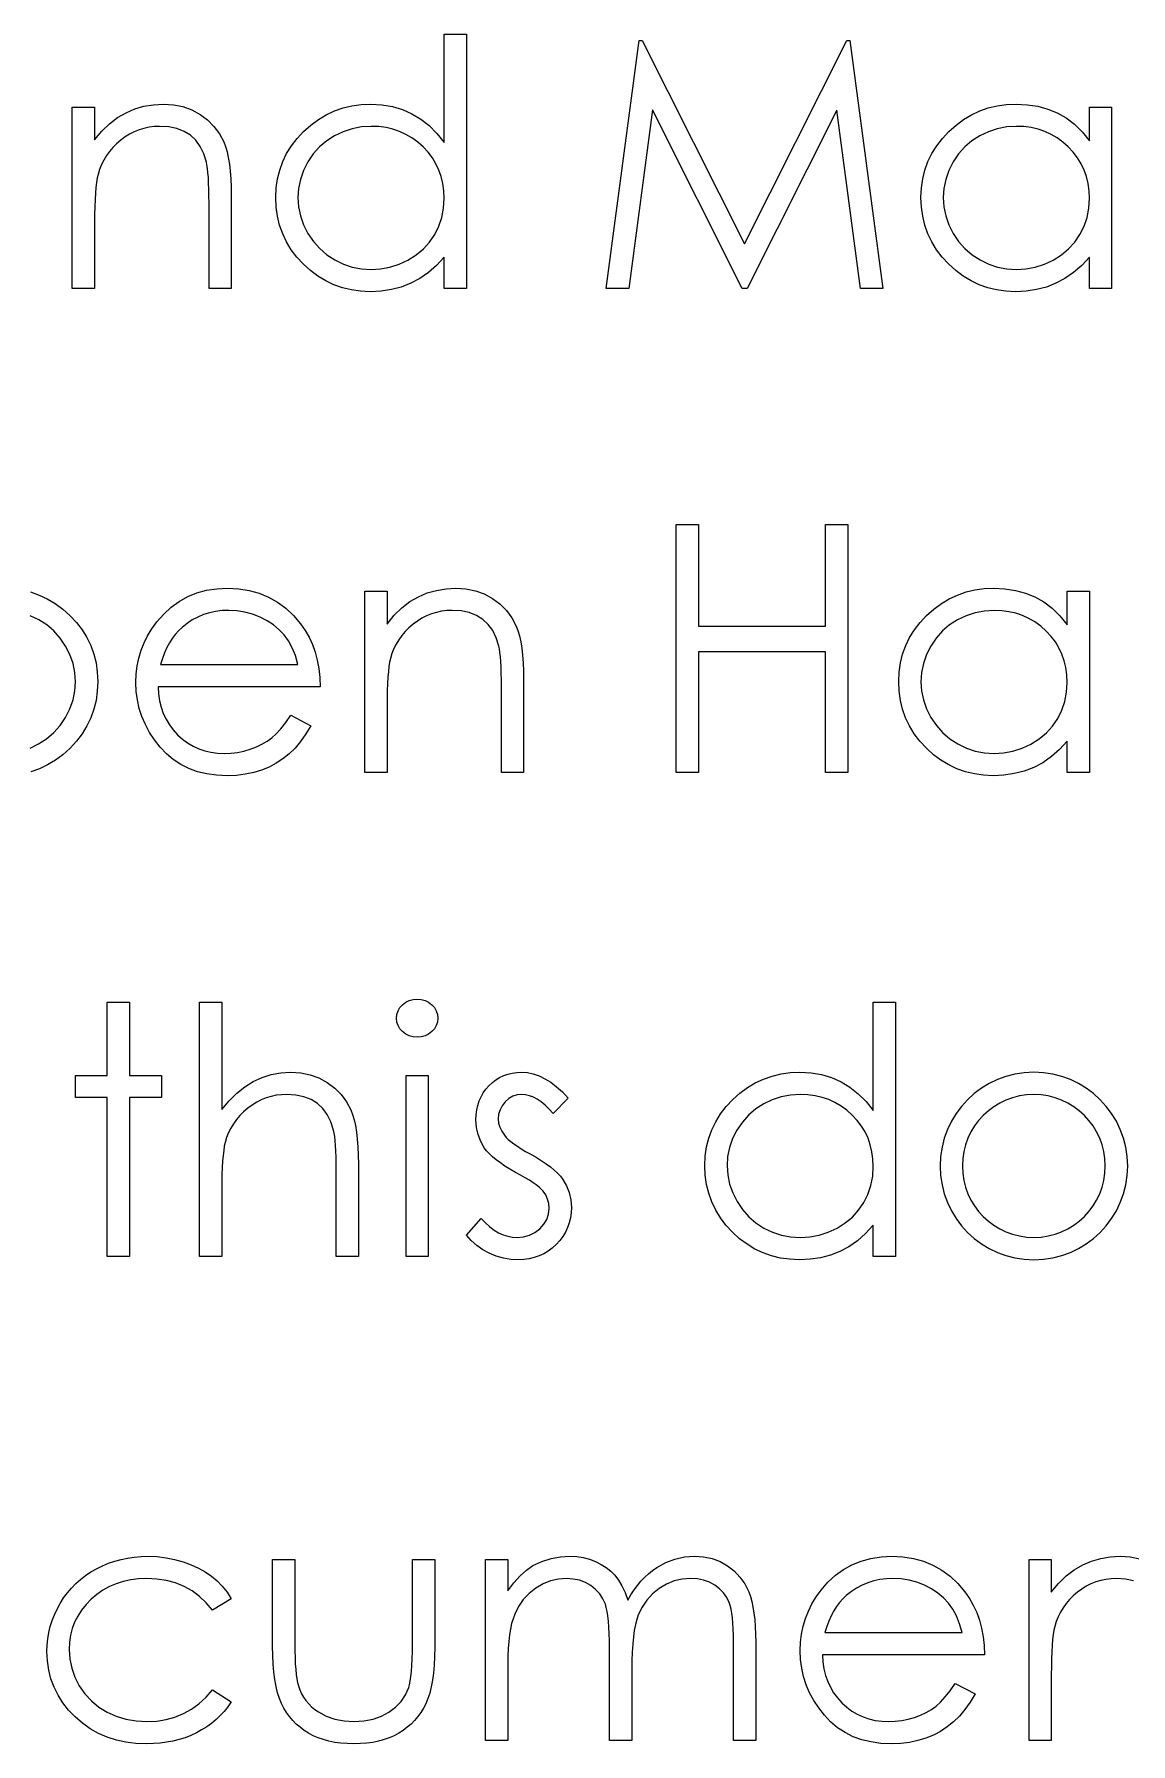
# Model space of a CAD drawing. Header units: millimetres. Extents: x -111 to 182, y -25 to 94.
# Drawn here: x -33.25 to -17.77, y 69.95 to 94.08 of the extents above; entities that cross this region are included whole.
import ezdxf

# ---------------------------------------------------------------- set-up
doc = ezdxf.new("R2010")
doc.units = ezdxf.units.MM

msp = doc.modelspace()

# ---------------------------------------------------------------- linework, layer by layer
at = {"color": 7, "linetype": 'Continuous', "flags": 128}
for points in [[(-27.151, 94.082), (-27.151, 90.492), (-27.151, 90.492), (-27.465, 90.492), (-27.465, 90.492), (-27.465, 90.935), (-27.465, 90.935), (-27.573, 90.817), (-27.688, 90.716), (-27.81, 90.632), (-27.937, 90.565), (-28.071, 90.513), (-28.211, 90.477), (-28.357, 90.454), (-28.509, 90.447), (-28.509, 90.447), (-28.645, 90.454), (-28.775, 90.472), (-28.901, 90.502), (-29.021, 90.544), (-29.136, 90.599), (-29.247, 90.665), (-29.352, 90.744), (-29.452, 90.835), (-29.544, 90.935), (-29.623, 91.039), (-29.69, 91.149), (-29.745, 91.265), (-29.788, 91.386), (-29.818, 91.511), (-29.837, 91.642), (-29.843, 91.778), (-29.843, 91.778), (-29.837, 91.911), (-29.818, 92.04), (-29.787, 92.164), (-29.744, 92.283), (-29.689, 92.397), (-29.621, 92.505), (-29.541, 92.61), (-29.449, 92.709), (-29.348, 92.799), (-29.241, 92.878), (-29.131, 92.944), (-29.014, 92.998), (-28.893, 93.041), (-28.767, 93.071), (-28.636, 93.089), (-28.5, 93.095), (-28.5, 93.095), (-28.343, 93.086), (-28.195, 93.061), (-28.054, 93.018), (-27.92, 92.96), (-27.795, 92.884), (-27.676, 92.791), (-27.567, 92.681), (-27.465, 92.555), (-27.465, 92.555), (-27.465, 94.082), (-27.465, 94.082), (-27.151, 94.082)], [(-25.176, 90.492), (-24.714, 93.992), (-24.714, 93.992), (-24.669, 93.992), (-24.669, 93.992), (-23.224, 91.121), (-23.224, 91.121), (-21.783, 93.992), (-21.783, 93.992), (-21.737, 93.992), (-21.737, 93.992), (-21.272, 90.492), (-21.272, 90.492), (-21.588, 90.492), (-21.588, 90.492), (-21.923, 93.011), (-21.923, 93.011), (-23.186, 90.492), (-23.186, 90.492), (-23.257, 90.492), (-23.257, 90.492), (-24.526, 93.016), (-24.526, 93.016), (-24.86, 90.492), (-24.86, 90.492), (-25.176, 90.492)], [(-32.715, 93.05), (-32.401, 93.05), (-32.401, 93.05), (-32.401, 92.589), (-32.401, 92.589), (-32.297, 92.712), (-32.19, 92.818), (-32.076, 92.905), (-31.957, 92.974), (-31.833, 93.027), (-31.703, 93.065), (-31.568, 93.087), (-31.427, 93.095), (-31.427, 93.095), (-31.286, 93.086), (-31.153, 93.059), (-31.028, 93.014), (-30.911, 92.95), (-30.806, 92.872), (-30.715, 92.781), (-30.639, 92.677), (-30.578, 92.561), (-30.553, 92.495), (-30.531, 92.421), (-30.513, 92.339), (-30.498, 92.248), (-30.487, 92.148), (-30.478, 92.04), (-30.472, 91.923), (-30.471, 91.798), (-30.471, 91.798), (-30.471, 90.492), (-30.471, 90.492), (-30.785, 90.492), (-30.785, 90.492), (-30.785, 91.695), (-30.785, 91.695), (-30.786, 91.8), (-30.787, 91.895), (-30.79, 91.981), (-30.794, 92.059), (-30.8, 92.127), (-30.806, 92.186), (-30.814, 92.237), (-30.822, 92.277), (-30.822, 92.277), (-30.858, 92.395), (-30.908, 92.498), (-30.971, 92.584), (-31.047, 92.655), (-31.137, 92.71), (-31.24, 92.749), (-31.354, 92.773), (-31.482, 92.781), (-31.482, 92.781), (-31.558, 92.778), (-31.631, 92.769), (-31.704, 92.753), (-31.773, 92.732), (-31.841, 92.704), (-31.907, 92.671), (-31.971, 92.631), (-32.032, 92.586), (-32.091, 92.535), (-32.143, 92.483), (-32.191, 92.427), (-32.234, 92.368), (-32.271, 92.306), (-32.303, 92.242), (-32.33, 92.174), (-32.352, 92.103), (-32.352, 92.103), (-32.363, 92.052), (-32.373, 91.99), (-32.382, 91.919), (-32.389, 91.838), (-32.394, 91.747), (-32.398, 91.647), (-32.4, 91.537), (-32.401, 91.417), (-32.401, 91.417), (-32.401, 90.492), (-32.401, 90.492), (-32.715, 90.492), (-32.715, 90.492), (-32.715, 93.05)], [(-18.042, 93.05), (-18.042, 90.492), (-18.042, 90.492), (-18.356, 90.492), (-18.356, 90.492), (-18.356, 90.935), (-18.356, 90.935), (-18.464, 90.817), (-18.579, 90.716), (-18.701, 90.632), (-18.828, 90.565), (-18.962, 90.513), (-19.102, 90.477), (-19.248, 90.454), (-19.4, 90.447), (-19.4, 90.447), (-19.536, 90.454), (-19.666, 90.472), (-19.792, 90.502), (-19.912, 90.544), (-20.027, 90.599), (-20.138, 90.665), (-20.243, 90.744), (-20.343, 90.835), (-20.435, 90.935), (-20.514, 91.039), (-20.581, 91.149), (-20.636, 91.265), (-20.679, 91.386), (-20.709, 91.511), (-20.728, 91.642), (-20.734, 91.778), (-20.734, 91.778), (-20.728, 91.911), (-20.709, 92.04), (-20.679, 92.164), (-20.635, 92.283), (-20.58, 92.397), (-20.512, 92.505), (-20.432, 92.61), (-20.34, 92.709), (-20.239, 92.799), (-20.132, 92.878), (-20.022, 92.944), (-19.905, 92.998), (-19.784, 93.041), (-19.658, 93.071), (-19.527, 93.089), (-19.391, 93.095), (-19.391, 93.095), (-19.234, 93.087), (-19.086, 93.064), (-18.945, 93.025), (-18.811, 92.971), (-18.686, 92.9), (-18.567, 92.81), (-18.458, 92.703), (-18.356, 92.577), (-18.356, 92.577), (-18.356, 93.05), (-18.356, 93.05), (-18.042, 93.05)], [(-28.495, 92.781), (-28.633, 92.772), (-28.765, 92.748), (-28.891, 92.706), (-29.012, 92.649), (-29.124, 92.577), (-29.224, 92.49), (-29.313, 92.392), (-29.389, 92.279), (-29.45, 92.158), (-29.494, 92.033), (-29.52, 91.906), (-29.529, 91.775), (-29.529, 91.775), (-29.52, 91.644), (-29.494, 91.517), (-29.45, 91.392), (-29.388, 91.27), (-29.311, 91.156), (-29.222, 91.056), (-29.121, 90.969), (-29.009, 90.895), (-28.887, 90.837), (-28.762, 90.795), (-28.632, 90.77), (-28.498, 90.762), (-28.498, 90.762), (-28.362, 90.77), (-28.23, 90.794), (-28.101, 90.836), (-27.976, 90.894), (-27.861, 90.966), (-27.758, 91.05), (-27.671, 91.146), (-27.598, 91.254), (-27.54, 91.371), (-27.498, 91.496), (-27.473, 91.627), (-27.465, 91.766), (-27.465, 91.766), (-27.47, 91.871), (-27.484, 91.973), (-27.507, 92.071), (-27.539, 92.163), (-27.581, 92.251), (-27.632, 92.336), (-27.693, 92.415), (-27.763, 92.49), (-27.839, 92.558), (-27.92, 92.617), (-28.005, 92.667), (-28.094, 92.708), (-28.188, 92.74), (-28.286, 92.763), (-28.389, 92.777), (-28.495, 92.781)], [(-19.386, 92.781), (-19.524, 92.772), (-19.656, 92.748), (-19.782, 92.706), (-19.903, 92.649), (-20.015, 92.577), (-20.116, 92.49), (-20.204, 92.392), (-20.28, 92.279), (-20.341, 92.158), (-20.385, 92.033), (-20.411, 91.906), (-20.42, 91.775), (-20.42, 91.775), (-20.411, 91.644), (-20.385, 91.517), (-20.341, 91.392), (-20.279, 91.27), (-20.202, 91.156), (-20.113, 91.056), (-20.012, 90.969), (-19.9, 90.895), (-19.778, 90.837), (-19.653, 90.795), (-19.523, 90.77), (-19.389, 90.762), (-19.389, 90.762), (-19.253, 90.77), (-19.121, 90.794), (-18.992, 90.836), (-18.868, 90.894), (-18.752, 90.966), (-18.649, 91.05), (-18.563, 91.146), (-18.489, 91.254), (-18.431, 91.371), (-18.389, 91.496), (-18.364, 91.627), (-18.356, 91.766), (-18.356, 91.766), (-18.361, 91.871), (-18.375, 91.973), (-18.398, 92.071), (-18.43, 92.163), (-18.472, 92.251), (-18.523, 92.336), (-18.584, 92.415), (-18.654, 92.49), (-18.73, 92.558), (-18.811, 92.617), (-18.896, 92.667), (-18.985, 92.708), (-19.079, 92.74), (-19.177, 92.763), (-19.28, 92.777), (-19.386, 92.781)], [(-24.189, 87.159), (-23.875, 87.159), (-23.875, 87.159), (-23.875, 85.723), (-23.875, 85.723), (-22.08, 85.723), (-22.08, 85.723), (-22.08, 87.159), (-22.08, 87.159), (-21.766, 87.159), (-21.766, 87.159), (-21.766, 83.659), (-21.766, 83.659), (-22.08, 83.659), (-22.08, 83.659), (-22.08, 85.364), (-22.08, 85.364), (-23.875, 85.364), (-23.875, 85.364), (-23.875, 83.659), (-23.875, 83.659), (-24.189, 83.659), (-24.189, 83.659), (-24.189, 87.159)], [(-33.306, 86.208), (-33.185, 86.165), (-33.069, 86.111), (-32.958, 86.044), (-32.851, 85.966), (-32.75, 85.875), (-32.658, 85.776), (-32.578, 85.672), (-32.51, 85.563), (-32.455, 85.45), (-32.411, 85.33), (-32.38, 85.207), (-32.362, 85.078), (-32.356, 84.945), (-32.356, 84.945), (-32.362, 84.809), (-32.38, 84.678), (-32.41, 84.552), (-32.453, 84.432), (-32.509, 84.316), (-32.576, 84.206), (-32.655, 84.101), (-32.747, 84.002), (-32.847, 83.911), (-32.952, 83.832), (-33.063, 83.766), (-33.178, 83.711), (-33.299, 83.669)], [(-29.628, 84.467), (-29.349, 84.32), (-29.349, 84.32), (-29.418, 84.203), (-29.492, 84.098), (-29.57, 84.004), (-29.654, 83.923), (-29.743, 83.852), (-29.837, 83.79), (-29.938, 83.737), (-30.043, 83.693), (-30.154, 83.658), (-30.273, 83.634), (-30.398, 83.619), (-30.531, 83.614), (-30.531, 83.614), (-30.678, 83.62), (-30.817, 83.639), (-30.947, 83.671), (-31.07, 83.715), (-31.183, 83.772), (-31.289, 83.841), (-31.387, 83.923), (-31.476, 84.018), (-31.556, 84.12), (-31.626, 84.226), (-31.684, 84.336), (-31.732, 84.448), (-31.77, 84.564), (-31.796, 84.683), (-31.812, 84.805), (-31.817, 84.931), (-31.817, 84.931), (-31.812, 85.049), (-31.799, 85.164), (-31.776, 85.275), (-31.744, 85.384), (-31.702, 85.489), (-31.652, 85.591), (-31.591, 85.689), (-31.523, 85.785), (-31.523, 85.785), (-31.425, 85.896), (-31.32, 85.994), (-31.207, 86.075), (-31.086, 86.142), (-30.957, 86.194), (-30.82, 86.232), (-30.676, 86.254), (-30.523, 86.262), (-30.523, 86.262), (-30.366, 86.254), (-30.217, 86.23), (-30.076, 86.191), (-29.943, 86.136), (-29.818, 86.065), (-29.702, 85.978), (-29.593, 85.876), (-29.493, 85.758), (-29.493, 85.758), (-29.429, 85.666), (-29.373, 85.57), (-29.325, 85.466), (-29.287, 85.358), (-29.256, 85.245), (-29.234, 85.126), (-29.22, 85.001), (-29.215, 84.871), (-29.215, 84.871), (-31.503, 84.871), (-31.503, 84.871), (-31.497, 84.77), (-31.483, 84.673), (-31.46, 84.581), (-31.43, 84.494), (-31.392, 84.412), (-31.345, 84.334), (-31.291, 84.261), (-31.228, 84.193), (-31.16, 84.131), (-31.087, 84.077), (-31.011, 84.031), (-30.93, 83.994), (-30.846, 83.965), (-30.758, 83.945), (-30.666, 83.932), (-30.57, 83.928), (-30.57, 83.928), (-30.476, 83.932), (-30.384, 83.943), (-30.293, 83.962), (-30.203, 83.988), (-30.117, 84.02), (-30.038, 84.058), (-29.966, 84.1), (-29.9, 84.147), (-29.836, 84.204), (-29.769, 84.277), (-29.7, 84.364), (-29.628, 84.467)], [(-28.586, 86.217), (-28.272, 86.217), (-28.272, 86.217), (-28.272, 85.755), (-28.272, 85.755), (-28.169, 85.879), (-28.061, 85.985), (-27.948, 86.072), (-27.829, 86.141), (-27.704, 86.194), (-27.575, 86.231), (-27.439, 86.254), (-27.299, 86.262), (-27.299, 86.262), (-27.158, 86.252), (-27.024, 86.226), (-26.9, 86.18), (-26.783, 86.117), (-26.678, 86.039), (-26.587, 85.947), (-26.511, 85.844), (-26.45, 85.727), (-26.425, 85.662), (-26.403, 85.588), (-26.385, 85.506), (-26.37, 85.415), (-26.358, 85.315), (-26.35, 85.207), (-26.344, 85.09), (-26.343, 84.965), (-26.343, 84.965), (-26.343, 83.659), (-26.343, 83.659), (-26.657, 83.659), (-26.657, 83.659), (-26.657, 84.862), (-26.657, 84.862), (-26.658, 84.967), (-26.659, 85.062), (-26.662, 85.148), (-26.666, 85.226), (-26.672, 85.294), (-26.678, 85.353), (-26.686, 85.403), (-26.694, 85.444), (-26.694, 85.444), (-26.73, 85.562), (-26.78, 85.664), (-26.843, 85.75), (-26.919, 85.821), (-27.009, 85.877), (-27.111, 85.916), (-27.226, 85.94), (-27.354, 85.947), (-27.354, 85.947), (-27.43, 85.945), (-27.503, 85.936), (-27.575, 85.92), (-27.645, 85.899), (-27.713, 85.871), (-27.779, 85.838), (-27.843, 85.798), (-27.904, 85.753), (-27.962, 85.702), (-28.015, 85.649), (-28.063, 85.593), (-28.105, 85.534), (-28.143, 85.473), (-28.175, 85.408), (-28.202, 85.34), (-28.224, 85.27), (-28.224, 85.27), (-28.235, 85.218), (-28.245, 85.157), (-28.253, 85.086), (-28.26, 85.004), (-28.265, 84.914), (-28.27, 84.814), (-28.272, 84.704), (-28.272, 84.584), (-28.272, 84.584), (-28.272, 83.659), (-28.272, 83.659), (-28.586, 83.659), (-28.586, 83.659), (-28.586, 86.217)], [(-18.356, 86.217), (-18.356, 83.659), (-18.356, 83.659), (-18.67, 83.659), (-18.67, 83.659), (-18.67, 84.101), (-18.67, 84.101), (-18.778, 83.984), (-18.893, 83.883), (-19.015, 83.798), (-19.142, 83.731), (-19.276, 83.68), (-19.416, 83.644), (-19.562, 83.621), (-19.714, 83.614), (-19.714, 83.614), (-19.85, 83.62), (-19.98, 83.639), (-20.106, 83.669), (-20.226, 83.711), (-20.341, 83.766), (-20.452, 83.832), (-20.557, 83.911), (-20.657, 84.002), (-20.749, 84.101), (-20.829, 84.206), (-20.895, 84.316), (-20.951, 84.432), (-20.993, 84.552), (-21.023, 84.678), (-21.042, 84.809), (-21.048, 84.945), (-21.048, 84.945), (-21.042, 85.078), (-21.023, 85.207), (-20.993, 85.33), (-20.949, 85.45), (-20.894, 85.563), (-20.826, 85.672), (-20.747, 85.776), (-20.654, 85.875), (-20.553, 85.966), (-20.446, 86.044), (-20.336, 86.111), (-20.219, 86.165), (-20.098, 86.208), (-19.972, 86.238), (-19.841, 86.255), (-19.705, 86.262), (-19.705, 86.262), (-19.548, 86.254), (-19.4, 86.231), (-19.259, 86.191), (-19.126, 86.137), (-19, 86.067), (-18.882, 85.977), (-18.772, 85.87), (-18.67, 85.743), (-18.67, 85.743), (-18.67, 86.217), (-18.67, 86.217), (-18.356, 86.217)], [(-29.529, 85.185), (-29.566, 85.309), (-29.612, 85.419), (-29.664, 85.517), (-29.724, 85.601), (-29.793, 85.675), (-29.873, 85.742), (-29.963, 85.801), (-30.063, 85.852), (-30.17, 85.894), (-30.28, 85.924), (-30.392, 85.942), (-30.507, 85.947), (-30.507, 85.947), (-30.601, 85.944), (-30.692, 85.933), (-30.78, 85.914), (-30.863, 85.888), (-30.944, 85.853), (-31.021, 85.813), (-31.095, 85.764), (-31.166, 85.708), (-31.166, 85.708), (-31.215, 85.661), (-31.261, 85.609), (-31.303, 85.553), (-31.343, 85.49), (-31.379, 85.422), (-31.413, 85.348), (-31.443, 85.269), (-31.47, 85.185), (-31.47, 85.185), (-29.529, 85.185)], [(-19.7, 85.947), (-19.838, 85.939), (-19.97, 85.914), (-20.096, 85.873), (-20.217, 85.816), (-20.329, 85.743), (-20.43, 85.657), (-20.518, 85.558), (-20.594, 85.445), (-20.655, 85.325), (-20.699, 85.2), (-20.725, 85.072), (-20.734, 84.941), (-20.734, 84.941), (-20.725, 84.811), (-20.699, 84.683), (-20.655, 84.559), (-20.593, 84.437), (-20.516, 84.323), (-20.428, 84.223), (-20.327, 84.136), (-20.214, 84.062), (-20.092, 84.003), (-19.967, 83.962), (-19.837, 83.937), (-19.703, 83.928), (-19.703, 83.928), (-19.567, 83.937), (-19.435, 83.961), (-19.306, 84.003), (-19.182, 84.061), (-19.066, 84.133), (-18.964, 84.217), (-18.877, 84.313), (-18.803, 84.42), (-18.745, 84.537), (-18.703, 84.662), (-18.678, 84.793), (-18.67, 84.932), (-18.67, 84.932), (-18.675, 85.038), (-18.689, 85.14), (-18.712, 85.237), (-18.744, 85.33), (-18.786, 85.418), (-18.837, 85.502), (-18.898, 85.581), (-18.968, 85.656), (-19.044, 85.724), (-19.125, 85.784), (-19.21, 85.834), (-19.299, 85.875), (-19.393, 85.907), (-19.492, 85.929), (-19.594, 85.943), (-19.7, 85.947)], [(-33.311, 84.003), (-33.19, 84.062), (-33.077, 84.136), (-32.976, 84.223), (-32.888, 84.323), (-32.811, 84.437), (-32.75, 84.559), (-32.705, 84.683), (-32.679, 84.811), (-32.67, 84.941), (-32.67, 84.941), (-32.678, 85.072), (-32.705, 85.2), (-32.748, 85.325), (-32.81, 85.445), (-32.886, 85.558), (-32.974, 85.657), (-33.074, 85.743), (-33.187, 85.816), (-33.308, 85.873)], [(-32.221, 80.415), (-31.907, 80.415), (-31.907, 80.415), (-31.907, 79.383), (-31.907, 79.383), (-31.458, 79.383), (-31.458, 79.383), (-31.458, 79.069), (-31.458, 79.069), (-31.907, 79.069), (-31.907, 79.069), (-31.907, 76.826), (-31.907, 76.826), (-32.221, 76.826), (-32.221, 76.826), (-32.221, 79.069), (-32.221, 79.069), (-32.67, 79.069), (-32.67, 79.069), (-32.67, 79.383), (-32.67, 79.383), (-32.221, 79.383), (-32.221, 79.383), (-32.221, 80.415)], [(-30.92, 80.415), (-30.606, 80.415), (-30.606, 80.415), (-30.606, 78.9), (-30.606, 78.9), (-30.502, 79.024), (-30.393, 79.132), (-30.279, 79.223), (-30.16, 79.296), (-30.036, 79.354), (-29.906, 79.395), (-29.772, 79.42), (-29.633, 79.428), (-29.633, 79.428), (-29.491, 79.419), (-29.358, 79.392), (-29.233, 79.347), (-29.117, 79.284), (-29.011, 79.205), (-28.92, 79.115), (-28.844, 79.011), (-28.783, 78.895), (-28.758, 78.83), (-28.737, 78.756), (-28.718, 78.674), (-28.703, 78.583), (-28.692, 78.482), (-28.683, 78.374), (-28.678, 78.257), (-28.676, 78.132), (-28.676, 78.132), (-28.676, 76.826), (-28.676, 76.826), (-28.99, 76.826), (-28.99, 76.826), (-28.99, 78.029), (-28.99, 78.029), (-28.991, 78.133), (-28.992, 78.229), (-28.995, 78.315), (-28.999, 78.393), (-29.004, 78.461), (-29.011, 78.52), (-29.018, 78.57), (-29.027, 78.611), (-29.027, 78.611), (-29.065, 78.728), (-29.115, 78.831), (-29.178, 78.917), (-29.255, 78.988), (-29.344, 79.043), (-29.445, 79.083), (-29.56, 79.106), (-29.688, 79.114), (-29.688, 79.114), (-29.764, 79.111), (-29.837, 79.102), (-29.909, 79.087), (-29.979, 79.066), (-30.047, 79.038), (-30.112, 79.005), (-30.176, 78.965), (-30.238, 78.919), (-30.296, 78.869), (-30.348, 78.816), (-30.396, 78.76), (-30.439, 78.701), (-30.476, 78.639), (-30.508, 78.575), (-30.536, 78.507), (-30.557, 78.437), (-30.557, 78.437), (-30.569, 78.386), (-30.578, 78.325), (-30.587, 78.254), (-30.594, 78.172), (-30.599, 78.082), (-30.603, 77.981), (-30.605, 77.871), (-30.606, 77.75), (-30.606, 77.75), (-30.606, 76.826), (-30.606, 76.826), (-30.92, 76.826), (-30.92, 76.826), (-30.92, 80.415)], [(-27.847, 80.46), (-27.789, 80.455), (-27.735, 80.441), (-27.686, 80.415), (-27.641, 80.381), (-27.603, 80.34), (-27.576, 80.293), (-27.56, 80.244), (-27.554, 80.19), (-27.554, 80.19), (-27.56, 80.137), (-27.576, 80.088), (-27.603, 80.042), (-27.641, 80.001), (-27.686, 79.967), (-27.735, 79.941), (-27.789, 79.927), (-27.847, 79.922), (-27.847, 79.922), (-27.905, 79.927), (-27.958, 79.941), (-28.007, 79.967), (-28.052, 80.001), (-28.089, 80.042), (-28.116, 80.088), (-28.132, 80.137), (-28.138, 80.19), (-28.138, 80.19), (-28.132, 80.244), (-28.116, 80.293), (-28.089, 80.34), (-28.052, 80.381), (-28.007, 80.415), (-27.958, 80.441), (-27.905, 80.455), (-27.847, 80.46)], [(-21.093, 80.415), (-21.093, 76.826), (-21.093, 76.826), (-21.407, 76.826), (-21.407, 76.826), (-21.407, 77.268), (-21.407, 77.268), (-21.516, 77.15), (-21.63, 77.049), (-21.752, 76.965), (-21.88, 76.898), (-22.013, 76.847), (-22.153, 76.81), (-22.3, 76.788), (-22.452, 76.781), (-22.452, 76.781), (-22.587, 76.787), (-22.717, 76.805), (-22.843, 76.835), (-22.963, 76.878), (-23.078, 76.932), (-23.189, 76.999), (-23.294, 77.077), (-23.395, 77.168), (-23.487, 77.268), (-23.566, 77.373), (-23.632, 77.483), (-23.688, 77.598), (-23.73, 77.719), (-23.761, 77.844), (-23.779, 77.975), (-23.785, 78.111), (-23.785, 78.111), (-23.779, 78.245), (-23.761, 78.374), (-23.73, 78.497), (-23.686, 78.616), (-23.631, 78.73), (-23.564, 78.839), (-23.484, 78.943), (-23.391, 79.042), (-23.29, 79.132), (-23.184, 79.211), (-23.073, 79.277), (-22.956, 79.331), (-22.835, 79.374), (-22.709, 79.404), (-22.578, 79.422), (-22.442, 79.428), (-22.442, 79.428), (-22.285, 79.42), (-22.137, 79.395), (-21.996, 79.352), (-21.863, 79.293), (-21.737, 79.217), (-21.619, 79.125), (-21.509, 79.015), (-21.407, 78.888), (-21.407, 78.888), (-21.407, 80.415), (-21.407, 80.415), (-21.093, 80.415)], [(-25.715, 79.064), (-25.928, 78.845), (-25.928, 78.845), (-25.984, 78.908), (-26.04, 78.963), (-26.096, 79.009), (-26.151, 79.047), (-26.206, 79.076), (-26.261, 79.097), (-26.316, 79.11), (-26.37, 79.114), (-26.37, 79.114), (-26.435, 79.108), (-26.496, 79.088), (-26.553, 79.056), (-26.604, 79.01), (-26.647, 78.956), (-26.677, 78.899), (-26.696, 78.836), (-26.702, 78.77), (-26.702, 78.77), (-26.696, 78.71), (-26.68, 78.651), (-26.653, 78.594), (-26.615, 78.538), (-26.615, 78.538), (-26.59, 78.509), (-26.56, 78.48), (-26.523, 78.448), (-26.48, 78.416), (-26.431, 78.382), (-26.377, 78.348), (-26.316, 78.311), (-26.25, 78.274), (-26.25, 78.274), (-26.168, 78.228), (-26.094, 78.182), (-26.026, 78.137), (-25.965, 78.092), (-25.911, 78.047), (-25.863, 78.003), (-25.823, 77.959), (-25.789, 77.915), (-25.789, 77.915), (-25.737, 77.825), (-25.699, 77.729), (-25.678, 77.627), (-25.67, 77.52), (-25.67, 77.52), (-25.673, 77.444), (-25.683, 77.371), (-25.7, 77.301), (-25.723, 77.234), (-25.754, 77.17), (-25.79, 77.109), (-25.834, 77.051), (-25.884, 76.995), (-25.94, 76.945), (-25.998, 76.901), (-26.06, 76.865), (-26.125, 76.835), (-26.194, 76.811), (-26.266, 76.794), (-26.341, 76.784), (-26.419, 76.781), (-26.419, 76.781), (-26.525, 76.786), (-26.628, 76.804), (-26.729, 76.833), (-26.828, 76.873), (-26.921, 76.923), (-27.006, 76.983), (-27.083, 77.051), (-27.151, 77.127), (-27.151, 77.127), (-26.942, 77.364), (-26.942, 77.364), (-26.882, 77.301), (-26.821, 77.246), (-26.759, 77.2), (-26.696, 77.162), (-26.632, 77.133), (-26.567, 77.112), (-26.502, 77.099), (-26.435, 77.095), (-26.435, 77.095), (-26.345, 77.103), (-26.262, 77.126), (-26.185, 77.164), (-26.116, 77.218), (-26.058, 77.281), (-26.017, 77.351), (-25.992, 77.426), (-25.984, 77.506), (-25.984, 77.506), (-25.99, 77.573), (-26.006, 77.636), (-26.032, 77.695), (-26.07, 77.75), (-26.07, 77.75), (-26.095, 77.777), (-26.126, 77.806), (-26.165, 77.837), (-26.21, 77.869), (-26.262, 77.903), (-26.32, 77.938), (-26.386, 77.975), (-26.458, 78.014), (-26.458, 78.014), (-26.536, 78.058), (-26.607, 78.102), (-26.672, 78.147), (-26.731, 78.19), (-26.782, 78.233), (-26.827, 78.277), (-26.867, 78.32), (-26.899, 78.363), (-26.899, 78.363), (-26.95, 78.452), (-26.987, 78.548), (-27.009, 78.649), (-27.016, 78.757), (-27.016, 78.757), (-27.013, 78.828), (-27.005, 78.895), (-26.99, 78.96), (-26.97, 79.022), (-26.944, 79.08), (-26.913, 79.135), (-26.876, 79.188), (-26.833, 79.237), (-26.785, 79.282), (-26.735, 79.32), (-26.682, 79.353), (-26.625, 79.381), (-26.566, 79.402), (-26.503, 79.416), (-26.438, 79.425), (-26.37, 79.428), (-26.37, 79.428), (-26.288, 79.423), (-26.207, 79.406), (-26.125, 79.377), (-26.043, 79.337), (-25.961, 79.286), (-25.879, 79.223), (-25.797, 79.15), (-25.715, 79.064)], [(-28.003, 79.383), (-27.689, 79.383), (-27.689, 79.383), (-27.689, 76.826), (-27.689, 76.826), (-28.003, 76.826), (-28.003, 76.826), (-28.003, 79.383)], [(-22.438, 79.114), (-22.575, 79.106), (-22.707, 79.081), (-22.833, 79.04), (-22.954, 78.982), (-23.067, 78.91), (-23.167, 78.824), (-23.255, 78.725), (-23.332, 78.612), (-23.393, 78.491), (-23.436, 78.367), (-23.463, 78.239), (-23.471, 78.108), (-23.471, 78.108), (-23.462, 77.978), (-23.436, 77.85), (-23.392, 77.725), (-23.33, 77.603), (-23.253, 77.49), (-23.165, 77.389), (-23.064, 77.302), (-22.951, 77.229), (-22.83, 77.17), (-22.704, 77.129), (-22.574, 77.103), (-22.44, 77.095), (-22.44, 77.095), (-22.304, 77.103), (-22.172, 77.128), (-22.044, 77.169), (-21.919, 77.227), (-21.803, 77.3), (-21.701, 77.384), (-21.614, 77.48), (-21.54, 77.587), (-21.482, 77.704), (-21.44, 77.829), (-21.415, 77.96), (-21.407, 78.099), (-21.407, 78.099), (-21.412, 78.205), (-21.426, 78.306), (-21.449, 78.404), (-21.481, 78.496), (-21.523, 78.585), (-21.575, 78.669), (-21.635, 78.748), (-21.705, 78.823), (-21.781, 78.891), (-21.862, 78.951), (-21.948, 79.001), (-22.037, 79.041), (-22.131, 79.073), (-22.229, 79.096), (-22.331, 79.11), (-22.438, 79.114)], [(-30.471, 71.995), (-30.734, 71.832), (-30.734, 71.832), (-30.823, 71.937), (-30.92, 72.028), (-31.025, 72.105), (-31.137, 72.169), (-31.258, 72.218), (-31.386, 72.253), (-31.521, 72.274), (-31.665, 72.281), (-31.665, 72.281), (-31.78, 72.276), (-31.891, 72.263), (-31.996, 72.239), (-32.096, 72.208), (-32.192, 72.166), (-32.282, 72.116), (-32.368, 72.057), (-32.448, 71.988), (-32.521, 71.913), (-32.584, 71.834), (-32.638, 71.751), (-32.682, 71.664), (-32.716, 71.574), (-32.74, 71.479), (-32.755, 71.381), (-32.76, 71.278), (-32.76, 71.278), (-32.75, 71.144), (-32.724, 71.015), (-32.679, 70.888), (-32.617, 70.766), (-32.538, 70.653), (-32.446, 70.553), (-32.342, 70.467), (-32.223, 70.394), (-32.094, 70.336), (-31.958, 70.294), (-31.814, 70.27), (-31.663, 70.262), (-31.663, 70.262), (-31.524, 70.269), (-31.392, 70.29), (-31.266, 70.325), (-31.146, 70.374), (-31.033, 70.437), (-30.928, 70.514), (-30.827, 70.605), (-30.734, 70.71), (-30.734, 70.71), (-30.471, 70.538), (-30.471, 70.538), (-30.519, 70.47), (-30.571, 70.405), (-30.627, 70.345), (-30.686, 70.289), (-30.749, 70.236), (-30.817, 70.188), (-30.889, 70.143), (-30.964, 70.102), (-31.042, 70.066), (-31.124, 70.034), (-31.207, 70.008), (-31.294, 69.986), (-31.383, 69.969), (-31.476, 69.957), (-31.57, 69.95), (-31.668, 69.947), (-31.668, 69.947), (-31.817, 69.953), (-31.958, 69.971), (-32.093, 70.001), (-32.222, 70.042), (-32.345, 70.095), (-32.462, 70.161), (-32.571, 70.238), (-32.674, 70.327), (-32.768, 70.424), (-32.849, 70.527), (-32.917, 70.635), (-32.973, 70.747), (-33.018, 70.866), (-33.048, 70.989), (-33.067, 71.117), (-33.074, 71.25), (-33.074, 71.25), (-33.071, 71.341), (-33.062, 71.43), (-33.048, 71.517), (-33.027, 71.603), (-33.001, 71.687), (-32.968, 71.77), (-32.931, 71.85), (-32.887, 71.93), (-32.838, 72.006), (-32.785, 72.077), (-32.727, 72.145), (-32.665, 72.209), (-32.599, 72.267), (-32.528, 72.322), (-32.452, 72.373), (-32.373, 72.419), (-32.29, 72.46), (-32.205, 72.496), (-32.117, 72.526), (-32.027, 72.551), (-31.934, 72.57), (-31.84, 72.584), (-31.742, 72.592), (-31.642, 72.595), (-31.642, 72.595), (-31.516, 72.59), (-31.392, 72.575), (-31.271, 72.551), (-31.152, 72.517), (-31.038, 72.475), (-30.933, 72.427), (-30.838, 72.373), (-30.751, 72.314), (-30.672, 72.247), (-30.599, 72.172), (-30.531, 72.088), (-30.471, 71.995)], [(-29.888, 72.55), (-29.574, 72.55), (-29.574, 72.55), (-29.574, 71.364), (-29.574, 71.364), (-29.573, 71.259), (-29.571, 71.164), (-29.567, 71.076), (-29.561, 70.997), (-29.554, 70.927), (-29.546, 70.864), (-29.536, 70.811), (-29.524, 70.766), (-29.524, 70.766), (-29.503, 70.709), (-29.478, 70.655), (-29.449, 70.604), (-29.416, 70.557), (-29.378, 70.512), (-29.336, 70.47), (-29.29, 70.432), (-29.24, 70.397), (-29.13, 70.338), (-29.009, 70.295), (-28.879, 70.27), (-28.739, 70.262), (-28.739, 70.262), (-28.598, 70.27), (-28.469, 70.294), (-28.352, 70.336), (-28.245, 70.393), (-28.152, 70.464), (-28.074, 70.546), (-28.012, 70.638), (-27.965, 70.74), (-27.965, 70.74), (-27.953, 70.782), (-27.943, 70.834), (-27.934, 70.897), (-27.926, 70.97), (-27.92, 71.053), (-27.917, 71.146), (-27.914, 71.25), (-27.913, 71.364), (-27.913, 71.364), (-27.913, 72.55), (-27.913, 72.55), (-27.599, 72.55), (-27.599, 72.55), (-27.599, 71.305), (-27.599, 71.305), (-27.601, 71.178), (-27.607, 71.059), (-27.617, 70.947), (-27.631, 70.845), (-27.648, 70.75), (-27.67, 70.663), (-27.696, 70.585), (-27.725, 70.514), (-27.759, 70.449), (-27.796, 70.388), (-27.838, 70.331), (-27.883, 70.277), (-27.933, 70.226), (-27.986, 70.18), (-28.044, 70.137), (-28.105, 70.097), (-28.171, 70.062), (-28.24, 70.032), (-28.314, 70.006), (-28.391, 69.985), (-28.473, 69.968), (-28.558, 69.957), (-28.647, 69.95), (-28.741, 69.947), (-28.741, 69.947), (-28.835, 69.95), (-28.924, 69.957), (-29.01, 69.968), (-29.092, 69.985), (-29.17, 70.006), (-29.243, 70.032), (-29.314, 70.062), (-29.379, 70.097), (-29.441, 70.137), (-29.499, 70.18), (-29.553, 70.227), (-29.603, 70.278), (-29.649, 70.332), (-29.69, 70.391), (-29.728, 70.452), (-29.762, 70.517), (-29.791, 70.589), (-29.817, 70.669), (-29.839, 70.758), (-29.856, 70.855), (-29.87, 70.961), (-29.88, 71.074), (-29.886, 71.197), (-29.888, 71.328), (-29.888, 71.328), (-29.888, 72.55)], [(-26.881, 72.55), (-26.567, 72.55), (-26.567, 72.55), (-26.567, 72.105), (-26.567, 72.105), (-26.48, 72.22), (-26.392, 72.319), (-26.303, 72.4), (-26.212, 72.465), (-26.212, 72.465), (-26.086, 72.522), (-25.955, 72.563), (-25.822, 72.586), (-25.685, 72.595), (-25.685, 72.595), (-25.593, 72.59), (-25.503, 72.577), (-25.415, 72.553), (-25.33, 72.521), (-25.25, 72.481), (-25.178, 72.436), (-25.112, 72.384), (-25.056, 72.326), (-25.004, 72.258), (-24.956, 72.178), (-24.912, 72.084), (-24.871, 71.977), (-24.871, 71.977), (-24.829, 72.051), (-24.784, 72.12), (-24.737, 72.184), (-24.687, 72.244), (-24.634, 72.299), (-24.58, 72.349), (-24.522, 72.396), (-24.462, 72.437), (-24.337, 72.506), (-24.207, 72.556), (-24.073, 72.585), (-23.933, 72.595), (-23.933, 72.595), (-23.805, 72.586), (-23.684, 72.562), (-23.571, 72.52), (-23.466, 72.462), (-23.372, 72.389), (-23.289, 72.302), (-23.221, 72.204), (-23.165, 72.091), (-23.142, 72.028), (-23.123, 71.957), (-23.106, 71.879), (-23.092, 71.793), (-23.081, 71.701), (-23.074, 71.601), (-23.069, 71.493), (-23.067, 71.378), (-23.067, 71.378), (-23.067, 69.992), (-23.067, 69.992), (-23.381, 69.992), (-23.381, 69.992), (-23.381, 71.379), (-23.381, 71.379), (-23.382, 71.477), (-23.385, 71.568), (-23.39, 71.65), (-23.396, 71.724), (-23.404, 71.79), (-23.415, 71.848), (-23.427, 71.899), (-23.441, 71.941), (-23.476, 72.014), (-23.522, 72.08), (-23.578, 72.137), (-23.644, 72.188), (-23.719, 72.228), (-23.802, 72.258), (-23.891, 72.275), (-23.988, 72.281), (-23.988, 72.281), (-24.106, 72.272), (-24.219, 72.246), (-24.328, 72.202), (-24.431, 72.141), (-24.525, 72.065), (-24.605, 71.977), (-24.671, 71.878), (-24.725, 71.767), (-24.746, 71.704), (-24.765, 71.631), (-24.781, 71.548), (-24.794, 71.456), (-24.804, 71.353), (-24.812, 71.241), (-24.816, 71.119), (-24.817, 70.987), (-24.817, 70.987), (-24.817, 69.992), (-24.817, 69.992), (-25.131, 69.992), (-25.131, 69.992), (-25.131, 71.293), (-25.131, 71.293), (-25.132, 71.403), (-25.135, 71.505), (-25.14, 71.596), (-25.146, 71.679), (-25.154, 71.753), (-25.164, 71.817), (-25.176, 71.872), (-25.19, 71.918), (-25.225, 71.996), (-25.27, 72.066), (-25.327, 72.128), (-25.394, 72.181), (-25.47, 72.225), (-25.553, 72.256), (-25.643, 72.274), (-25.74, 72.281), (-25.74, 72.281), (-25.853, 72.272), (-25.964, 72.246), (-26.07, 72.204), (-26.172, 72.144), (-26.266, 72.07), (-26.348, 71.983), (-26.416, 71.886), (-26.47, 71.776), (-26.493, 71.714), (-26.513, 71.646), (-26.529, 71.568), (-26.543, 71.484), (-26.554, 71.392), (-26.561, 71.291), (-26.566, 71.184), (-26.567, 71.069), (-26.567, 71.069), (-26.567, 69.992), (-26.567, 69.992), (-26.881, 69.992), (-26.881, 69.992), (-26.881, 72.55)], [(-20.25, 70.8), (-19.971, 70.653), (-19.971, 70.653), (-20.04, 70.536), (-20.113, 70.431), (-20.192, 70.337), (-20.276, 70.256), (-20.365, 70.185), (-20.459, 70.123), (-20.559, 70.07), (-20.664, 70.026), (-20.776, 69.992), (-20.894, 69.967), (-21.02, 69.952), (-21.152, 69.947), (-21.152, 69.947), (-21.3, 69.954), (-21.439, 69.973), (-21.569, 70.004), (-21.692, 70.048), (-21.805, 70.105), (-21.911, 70.175), (-22.009, 70.257), (-22.098, 70.351), (-22.178, 70.454), (-22.248, 70.56), (-22.306, 70.669), (-22.353, 70.782), (-22.391, 70.897), (-22.418, 71.016), (-22.433, 71.139), (-22.439, 71.264), (-22.439, 71.264), (-22.434, 71.382), (-22.421, 71.497), (-22.398, 71.608), (-22.365, 71.717), (-22.324, 71.822), (-22.274, 71.924), (-22.213, 72.023), (-22.145, 72.118), (-22.145, 72.118), (-22.047, 72.23), (-21.942, 72.327), (-21.829, 72.408), (-21.708, 72.476), (-21.579, 72.528), (-21.442, 72.565), (-21.298, 72.587), (-21.145, 72.595), (-21.145, 72.595), (-20.988, 72.587), (-20.838, 72.563), (-20.697, 72.524), (-20.565, 72.469), (-20.44, 72.399), (-20.324, 72.312), (-20.215, 72.209), (-20.115, 72.091), (-20.115, 72.091), (-20.05, 72), (-19.995, 71.903), (-19.947, 71.8), (-19.909, 71.692), (-19.878, 71.578), (-19.855, 71.459), (-19.842, 71.334), (-19.836, 71.204), (-19.836, 71.204), (-22.125, 71.204), (-22.125, 71.204), (-22.119, 71.103), (-22.105, 71.006), (-22.082, 70.914), (-22.051, 70.827), (-22.013, 70.745), (-21.967, 70.667), (-21.912, 70.595), (-21.85, 70.526), (-21.781, 70.464), (-21.709, 70.41), (-21.633, 70.365), (-21.552, 70.327), (-21.468, 70.299), (-21.38, 70.278), (-21.288, 70.266), (-21.192, 70.262), (-21.192, 70.262), (-21.098, 70.265), (-21.006, 70.276), (-20.915, 70.295), (-20.825, 70.321), (-20.739, 70.353), (-20.66, 70.391), (-20.587, 70.433), (-20.521, 70.48), (-20.458, 70.537), (-20.391, 70.61), (-20.322, 70.697), (-20.25, 70.8)], [(-19.208, 72.55), (-18.894, 72.55), (-18.894, 72.55), (-18.894, 72.089), (-18.894, 72.089), (-18.791, 72.212), (-18.683, 72.318), (-18.57, 72.405), (-18.45, 72.474), (-18.326, 72.527), (-18.197, 72.565), (-18.061, 72.587), (-17.921, 72.595), (-17.921, 72.595), (-17.779, 72.586), (-17.646, 72.559)], [(-17.733, 72.249), (-17.848, 72.273), (-17.976, 72.281), (-17.976, 72.281), (-18.051, 72.278), (-18.125, 72.269), (-18.197, 72.253), (-18.267, 72.232), (-18.335, 72.204), (-18.401, 72.171), (-18.464, 72.131), (-18.526, 72.086), (-18.584, 72.035), (-18.637, 71.983), (-18.685, 71.927), (-18.727, 71.868), (-18.764, 71.806), (-18.797, 71.742), (-18.824, 71.674), (-18.846, 71.603), (-18.846, 71.603), (-18.857, 71.552), (-18.867, 71.49), (-18.875, 71.419), (-18.882, 71.338), (-18.887, 71.247), (-18.891, 71.147), (-18.893, 71.037), (-18.894, 70.917), (-18.894, 70.917), (-18.894, 69.992), (-18.894, 69.992), (-19.208, 69.992), (-19.208, 69.992), (-19.208, 72.55)], [(-20.151, 71.518), (-20.188, 71.642), (-20.233, 71.753), (-20.286, 71.85), (-20.346, 71.934), (-20.415, 72.009), (-20.495, 72.075), (-20.585, 72.134), (-20.685, 72.185), (-20.791, 72.227), (-20.901, 72.257), (-21.014, 72.275), (-21.129, 72.281), (-21.129, 72.281), (-21.223, 72.277), (-21.314, 72.266), (-21.401, 72.247), (-21.485, 72.221), (-21.566, 72.187), (-21.643, 72.146), (-21.717, 72.097), (-21.788, 72.041), (-21.788, 72.041), (-21.837, 71.995), (-21.882, 71.943), (-21.925, 71.886), (-21.964, 71.824), (-22.001, 71.755), (-22.034, 71.681), (-22.065, 71.603), (-22.092, 71.518), (-22.092, 71.518), (-20.151, 71.518)]]:
    msp.add_lwpolyline(points, dxfattribs=at)
at = {"color": 7, "linetype": 'Continuous'}
for centre, radius in [((-19.14, 78.104), 1.324), ((-19.141, 78.105), 1.009)]:
    msp.add_arc(centre, radius, 90.0001, 89.9999, dxfattribs=at)

doc.saveas('drawing.dxf')
